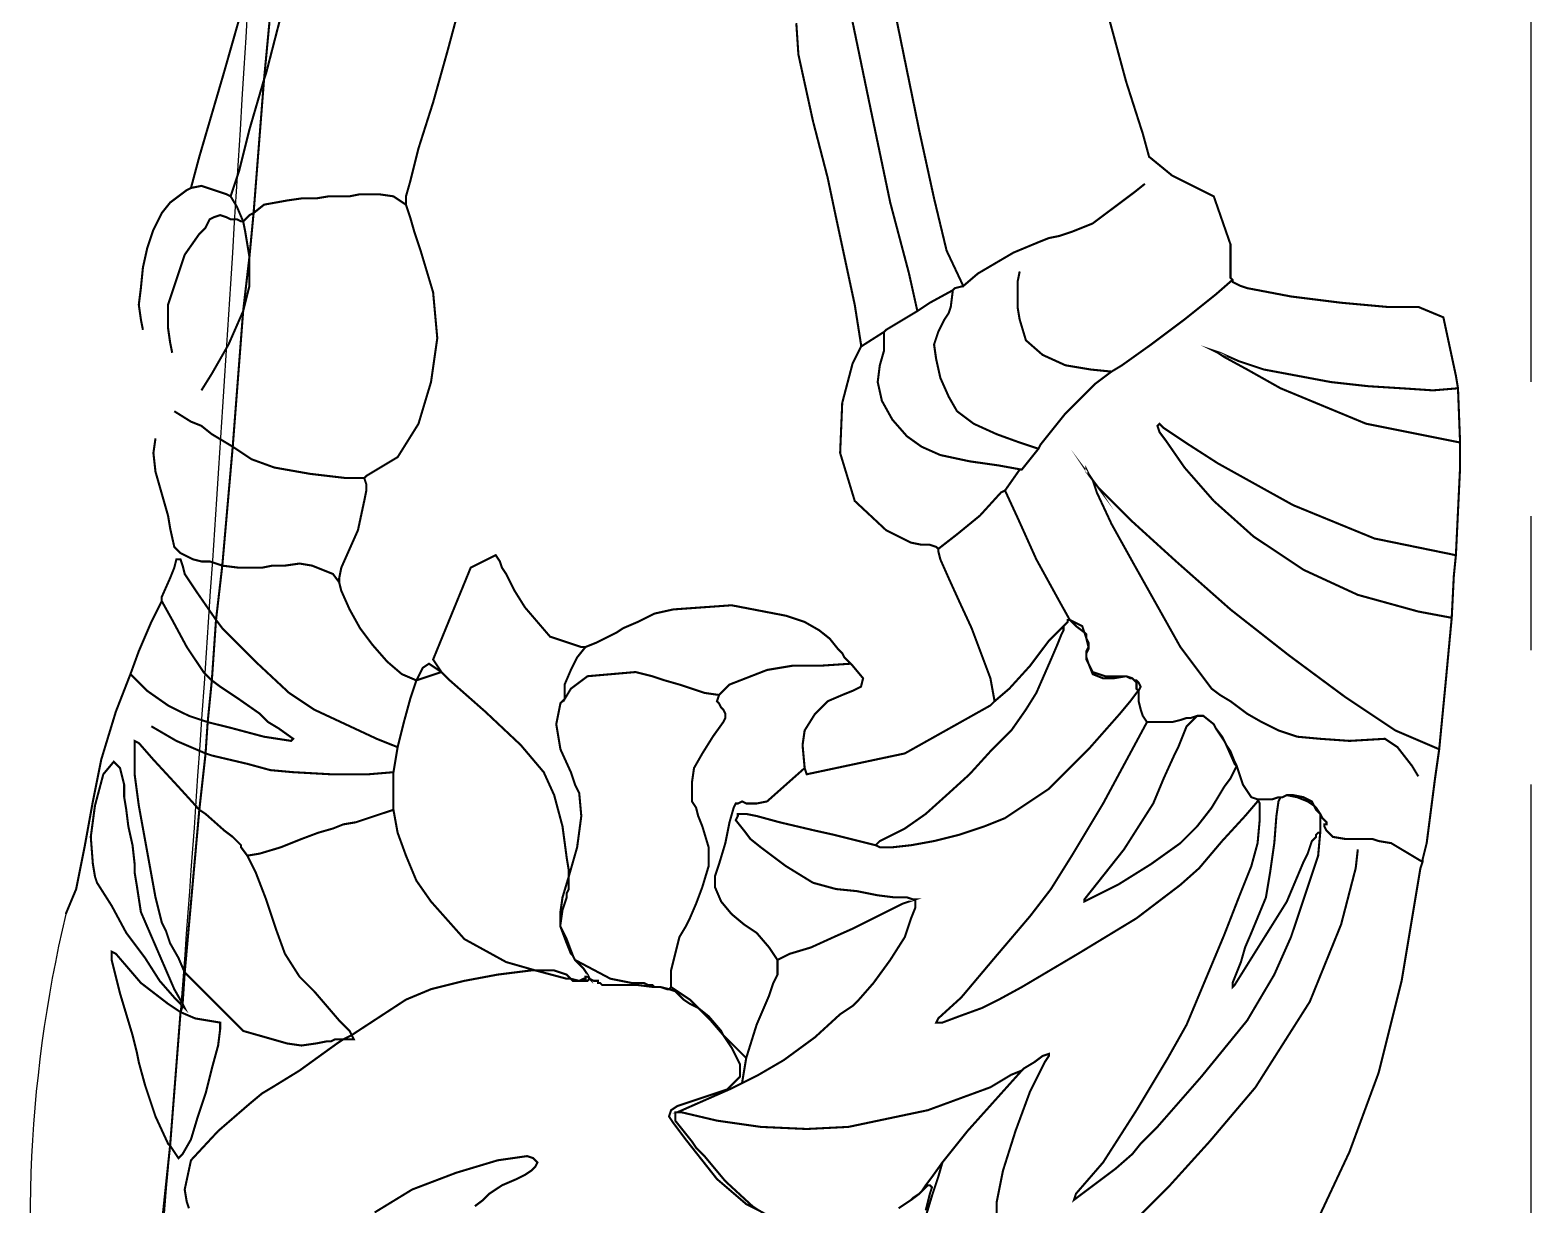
# Model space of a CAD drawing. Header units: millimetres. Extents: x 0 to 13338, y 0 to 11580.
# Drawn here: x 5747.6 to 5818.6, y 1875.7 to 1931.3 of the extents above; entities that cross this region are included whole.
import ezdxf

# ---------------------------------------------------------------- set-up
doc = ezdxf.new("R2010")
doc.units = ezdxf.units.MM
doc.linetypes.add('CENTER', pattern=[50.800000000000004, 31.75, -6.35, 6.35, -6.35])
doc.layers.add('axes', color=40, linetype='CENTER')
doc.layers.add('dwgmodels.com', color=250, linetype='Continuous')

# ---------------------------------------------------------------- blocks, each defined once
blk = doc.blocks.new('A$C74F37EDE')
at = {"color": 0, "const_width": 0.09876741564056435}
for points in [[(-21.13322681877662, -144.9334373252786), (-19.15787850596439, -152.2422260826788), (-18.36773918083782, -154.7114114736905), (-18.07143693391731, -155.7978530457403), (-16.98499536187046, -156.6867597865057), (-15.00964704906187, -157.6744339429133), (-14.21950772393552, -159.9460845026406), (-14.21950772393552, -160.5386889964866), (-14.21950772393552, -161.0325260746904), (-14.21950772393552, -161.3288283216098), (-14.21950772393552, -161.5263631528869), (-14.12074030829285, -161.6251305685291), (-14.12074030829285, -161.7238979841713), (-13.92320547701115, -161.8226653998136), (-13.72567064573332, -161.9214328154558), (-13.42936839880895, -162.0202002310907), (-11.35525267035769, -162.4152698936523), (-8.984834694982283, -162.7115721405789), (-6.81195155089199, -162.9091069718561), (-5.330440316285603, -162.9091069718561), (-4.145231328599721, -163.4029440500599), (-3.552626834751209, -166.1684316879982), (-3.453859419112177, -166.7610361818442), (-3.355092003473374, -169.3289889884982), (-3.355092003473374, -170.5141979761829), (-3.552626834751209, -174.6624294330832), (-3.651394250393878, -175.6501035894908), (-3.750161666032682, -177.6254519023059), (-4.046463912957051, -180.7860092028059), (-4.342766159881421, -183.8477990876563), (-4.540300991159256, -185.2305429066255), (-4.93537065372243, -188.2923327914832), (-5.13290548500413, -189.0824721166064), (-5.13290548500413, -189.1812395322486), (-5.231672900642934, -189.477541779168), (-6.120579641408312, -194.8109822237602), (-7.207021213455164, -199.1567485119449), (-8.589765032422747, -202.9099103062836), (-10.071276267033, -206.0704676067835)], [(-30.71366613590635, -145.9211114816862), (-29.82475939514484, -150.2668777698709), (-28.93585265437946, -154.6126440580483), (-28.24448074489192, -157.7732013585482), (-27.65187625105091, -160.24238674956), (-26.8617369259282, -161.9214328154558), (-26.17036501644452, -161.3288283216098), (-24.4913189505528, -160.3411541652022), (-23.30610996286691, -159.8473170869984), (-22.81227288466084, -159.6497822557212), (-22.31843580645887, -159.551014840079), (-21.72583131261763, -159.3534800088019), (-21.23199423441565, -159.1559451775174), (-20.73815715621345, -158.958410346233), (-20.34308749365027, -158.6621080993136), (-18.76280884340122, -157.4768991116289), (-18.26897176519901, -157.0818294490673)], [(-59.05991442475124, -148.7853665352595), (-59.85005374987395, -151.8471564201172), (-59.94882116551662, -152.1434586670366), (-60.44265824371882, -158.4645732680365), (-59.94882116551662, -158.0695036054676), (-58.86237959346977, -157.8719687741905), (-58.17100768398586, -157.7732013585482), (-57.47963577450219, -157.7732013585482), (-56.88703128065731, -157.6744339429133), (-56.2944267868163, -157.6744339429133), (-55.89935712425313, -157.6744339429133), (-55.40552004604729, -157.5756665272711), (-54.51661330528555, -157.5756665272711), (-53.82524139580187, -157.6744339429133), (-53.23263690196086, -158.0695036054676), (-53.23263690196086, -157.6744339429133), (-53.03510207067552, -156.9830620334251), (-52.64003240811235, -155.4027833831788), (-51.94866049862844, -153.2299002390864), (-51.2572885891484, -150.7607148480674), (-49.87454477017718, -145.6248092347596)], [(-34.76313017717371, -149.4767384447405), (-34.66436276153104, -150.9582496793519), (-33.97299085204736, -154.1188069798518), (-33.28161894256345, -156.7855272021479), (-32.88654928000028, -158.6621080993136), (-31.99764253923877, -162.8103395562212), (-31.7013402923144, -164.6869204533868), (-31.7013402923144, -164.7856878690291), (-30.61489872026755, -164.0943159595481), (-30.51613130462852, -163.9955485439059), (-29.03462007002213, -163.1066418031405), (-29.42968973258166, -161.3288283216098), (-30.31859647334704, -157.9707361898254), (-31.20750321411242, -153.7237373172829), (-32.29394478615927, -148.4890642883402)], [(-59.94882116551662, -152.1434586670366), (-58.96114700911244, -141.6741126091365), (-61.82540206268641, -151.748389004475), (-63.01061105037229, -155.7978530457403), (-63.40568071293546, -157.2793642803445), (-62.91184363473326, -157.1805968647022), (-62.61554138781275, -157.2793642803445), (-62.31923914088839, -157.3781316959867), (-62.02293689396788, -157.4768991116289), (-61.72663464704738, -157.5756665272711), (-61.52909981576568, -157.6744339429133)], [(-59.94882116551662, -152.1434586670366), (-60.64019307500052, -154.5138766424061), (-61.1340301532025, -156.4892249552213), (-61.52909981576568, -157.6744339429133), (-61.23279756884517, -158.1682710211098), (-60.93649532192467, -158.8596429305908), (-60.83772790627836, -158.7608755149558), (-60.64019307500052, -158.5633406836714), (-60.44265824371882, -158.4645732680365)], [(-63.40568071293546, -157.2793642803445), (-63.60321554421694, -157.3781316959867), (-64.39335486934351, -157.9707361898254), (-64.78842453190282, -158.4645732680365), (-65.18349419446622, -159.2547125931596), (-65.47979644138672, -160.143619333925), (-65.6773312726682, -161.0325260746904), (-65.77609868830723, -162.0202002310907), (-65.8748661039499, -162.8103395562212), (-65.77609868830723, -163.5017114657021), (-65.6773312726682, -163.9955485439059)], [(-53.23263690196086, -158.0695036054676), (-53.03510207067552, -158.6621080993136), (-52.83756723939769, -159.3534800088019), (-52.54126499247332, -160.24238674956), (-52.24496274555281, -161.2300609059675), (-51.94866049862844, -162.2177350623751), (-51.75112566735061, -164.3906182064675), (-52.04742791427111, -166.4647339349176), (-52.64003240811235, -168.4400822477328), (-53.62770656452017, -170.0203608979791), (-55.10921779912678, -170.9092676387445), (-55.20798521476945, -171.0080350543867), (-55.10921779912678, -171.3043373013061), (-55.10921779912678, -171.6006395482254), (-55.20798521476945, -172.0944766264292), (-55.50428746169359, -173.4772204453984), (-56.2944267868163, -175.2550339269292), (-56.39319420245533, -175.748871005133), (-56.39319420245533, -175.9464058364101), (-56.2944267868163, -176.341475498979), (-55.89935712425313, -177.2303822397444), (-55.40552004604729, -178.1192889805097), (-54.81291555220628, -178.9094283056329), (-54.12154364272237, -179.6995676307488), (-53.43017173323869, -180.2921721245948), (-52.73879982375502, -180.5884743715142), (-52.44249757683065, -179.9958698776754), (-52.14619532991014, -179.798335046391), (-51.55359083606913, -180.1934047089599), (-51.94866049862844, -179.6008002151138), (-50.17084701710155, -175.2550339269292), (-48.9856380294118, -174.6624294330832), (-48.78810319813397, -174.9587316800098), (-48.6893357824913, -175.2550339269292), (-48.49180095120983, -175.5513361738485), (-48.09673128865029, -176.341475498979), (-47.60289421044445, -177.1316148241021), (-46.41768522275856, -178.5143586430713), (-44.93617398815218, -179.0081957212751), (-44.73863915687048, -179.0081957212751), (-44.24480207866463, -178.8106608899907), (-43.65219758482363, -178.5143586430713), (-43.25712792226022, -178.3168238117869), (-42.96082567533972, -178.1192889805097), (-42.26945376585604, -177.8229867335831), (-41.47931444072969, -177.4279170710215), (-40.59040769996432, -177.2303822397444), (-37.82492006202938, -177.0328474084599), (-35.25696725537591, -177.5266844866637), (-34.36806051461053, -177.8229867335831), (-33.67668860512299, -178.2180563961447), (-33.18285152692079, -178.6131260587063), (-32.78778186436148, -179.1069631369101), (-32.59024703307978, -179.3044979681945), (-32.49147961744097, -179.5020327994716), (-32.1951773705166, -179.798335046391), (-32.09640995487757, -179.8971024620405), (-31.60257287667559, -180.4897069558792), (-31.7013402923144, -180.8847766184408), (-32.09640995487757, -181.0823114497252), (-32.59024703307978, -181.2798462810024), (-33.28161894256345, -181.5761485279218), (-33.87422343640833, -182.1687530217678), (-34.36806051461053, -182.9588923468909), (-34.4668279302532, -183.6502642563792), (-34.36806051461053, -184.7367058284217), (-34.2692930989715, -185.0330080753411), (-29.62722456386314, -184.0453339189407), (-25.57776052260351, -181.7736833592062), (-25.38022569131817, -181.5761485279218)], [(-62.91184363473326, -166.8598035974792), (-62.41800655653105, -166.069664272356), (-61.62786723140835, -164.6869204533868), (-60.93649532192467, -163.1066418031405), (-60.64019307500052, -160.5386889964866), (-60.83772790627836, -159.3534800088019), (-60.93649532192467, -158.8596429305908), (-61.0352627375637, -158.8596429305908), (-61.23279756884517, -158.7608755149558), (-61.52909981576568, -158.7608755149558), (-61.72663464704738, -158.6621080993136), (-62.02293689396788, -158.5633406836714), (-62.31923914088839, -158.6621080993136), (-62.51677397217009, -158.7608755149558), (-62.71430880345179, -159.1559451775174), (-63.01061105037229, -159.4522474244368), (-63.70198295985961, -160.4399215808444), (-64.49212228498232, -162.8103395562212), (-64.49212228498232, -163.8967811282637), (-64.39335486934351, -164.5881530377519), (-64.29458745370084, -165.0819901159484)], [(-60.64019307500052, -160.5386889964866), (-60.44265824371882, -158.4645732680365)], [(-60.93649532192467, -163.1066418031405), (-60.64019307500052, -161.9214328154558), (-60.64019307500052, -160.7362238277638), (-60.64019307500052, -160.5386889964866)], [(-24.19501670363206, -161.2300609059675), (-24.29378411927109, -161.7238979841713), (-24.29378411927109, -162.3165024780174), (-24.29378411927109, -162.9091069718561), (-24.19501670363206, -163.5017114657021), (-23.89871445671156, -164.4893856221097), (-23.10857513158521, -165.1807575315906), (-22.02213355953836, -165.6745946097944), (-20.83692457185225, -165.8721294410789), (-19.84925041544443, -165.9708968567138), (-19.35541333724223, -165.6745946097944), (-17.97266951827851, -164.6869204533868), (-16.39239086802559, -163.5017114657021), (-14.9108796334192, -162.3165024780174), (-14.12074030829285, -161.6251305685291)], [(-26.8617369259282, -161.9214328154558), (-27.25680658848773, -162.0202002310907), (-27.3555740041304, -162.1189676467329), (-27.45434141976921, -162.9091069718561), (-27.55310883541188, -163.2054092187827), (-27.75064366668994, -163.5017114657021), (-28.04694591361408, -164.0943159595481), (-28.24448074489192, -164.6869204533868), (-28.14571332925311, -165.3782923628678), (-27.94817849797141, -166.2671991036405), (-27.55310883541188, -167.1561058443986), (-27.1580391728487, -167.8474777538868), (-26.36789984772599, -168.4400822477328), (-25.2814582756755, -168.9339193259293), (-24.19501670363206, -169.3289889884982), (-23.30610996286691, -169.6252912354175), (-23.20734254722788, -169.4277564041331), (-22.02213355953836, -167.946245169529), (-20.63938974057442, -166.5635013505598), (-19.84925041544443, -165.9708968567138)], [(-29.03462007002213, -163.1066418031405), (-28.44201557617725, -162.7115721405789), (-27.3555740041304, -162.1189676467329)], [(-64.19582003806181, -167.8474777538868), (-63.40568071293546, -168.3413148320906), (-62.91184363473326, -168.538849663375), (-62.41800655653105, -168.9339193259293), (-61.43033240012687, -169.5265238197753), (-60.93649532192467, -163.1066418031405)], [(-24.09624928799326, -170.6129653918179), (-25.18269086003647, -170.4154305605407), (-26.56543467900769, -170.2178957292635), (-27.94817849797141, -169.9215934823442), (-28.83708523874043, -169.5265238197753), (-29.52845714822433, -169.0326867415788), (-30.21982905770437, -168.2425474164484), (-30.71366613590635, -167.353640675683), (-30.91120096718805, -166.4647339349176), (-30.81243355154902, -165.6745946097944), (-30.61489872026755, -164.9832227003135), (-30.61489872026755, -164.0943159595481)], [(-28.04694591361408, -174.3661271861638), (-28.14571332925311, -174.2673597705216), (-28.44201557617725, -174.1685923548794), (-28.83708523874043, -174.1685923548794), (-29.33092231694263, -174.0698249392444), (-30.51613130462852, -173.4772204453984), (-31.99764253923877, -172.0944766264292), (-32.68901444871881, -169.8228260666947), (-32.59024703307978, -167.4524080913252), (-32.09640995487757, -165.5758271941522), (-31.80010770795707, -164.9832227003135), (-31.7013402923144, -164.7856878690291)], [(-3.355092003473374, -169.3289889884982), (-7.799625707300038, -168.4400822477328), (-11.84908974855989, -166.7610361818442), (-13.42936839880895, -165.8721294410789), (-14.51580997085603, -165.2795249472329), (-14.81211221778017, -165.0819901159484), (-15.00964704906187, -164.9832227003135), (-14.71334480214136, -165.0819901159484), (-13.82443806137212, -165.4770597785173), (-12.63922907368624, -165.8721294410789), (-11.05895042343718, -166.1684316879982), (-9.478671773188125, -166.4647339349176), (-7.700858291657369, -166.662268766202), (-6.120579641408312, -166.7610361818442), (-4.639068406801925, -166.8598035974792), (-3.453859419112177, -166.7610361818442)], [(-3.750161666032682, -177.6254519023059), (-5.330440316285603, -177.3291496553793), (-8.194695369859573, -176.5390103302561), (-10.76264817651668, -175.3538013425714), (-13.13306615188844, -173.7735226923178), (-15.00964704906187, -172.0944766264292), (-16.39239086802559, -170.5141979761829), (-17.28129760879096, -169.230221572856), (-17.57759985571533, -168.8351519102871), (-17.67636727135414, -168.538849663375), (-17.57759985571533, -168.4400822477328), (-17.38006502443, -168.6376170790099), (-16.19485603674775, -169.4277564041331), (-14.81211221778017, -170.3166631448985), (-11.25648525471888, -172.2920114577137), (-7.404556044736864, -173.87229010796), (-3.552626834751209, -174.6624294330832)], [(-69.33172565136852, -191.6504249232676), (-68.83788857316654, -190.4652159355755), (-68.44281891060336, -188.4898676227676), (-68.04774924804383, -186.3169844786753), (-67.65267958548066, -184.3416361658601), (-66.96130767599675, -182.0699856061256), (-66.26993576650943, -180.2921721245948), (-65.8748661039499, -179.2057305525523), (-65.28226161010502, -177.8229867335831), (-64.78842453190282, -176.8353125771755), (-64.78842453190282, -176.6377777458983), (-64.39335486934351, -175.748871005133), (-64.19582003806181, -175.2550339269292), (-64.097052622423, -174.8599642643676), (-63.89951779113767, -174.8599642643676), (-63.80075037549864, -175.156266511287), (-63.70198295985961, -175.5513361738485), (-63.50444812857427, -175.8476384207752), (-63.10937846601496, -176.4402429146139), (-62.22047172524958, -177.7242193179409), (-61.92416947832908, -175.156266511287), (-62.22047172524958, -175.0574990956447), (-62.51677397217009, -174.9587316800098), (-62.91184363473326, -174.9587316800098), (-63.30691329729279, -174.8599642643676), (-63.89951779113767, -174.5636620174482), (-64.19582003806181, -174.2673597705216), (-64.39335486934351, -173.3784530297562), (-64.49212228498232, -172.7858485359175), (-64.68965711626402, -172.0944766264292), (-65.08472677882719, -170.7117328074601), (-65.18349419446622, -169.8228260666947), (-65.08472677882719, -169.1314541572137)], [(-55.20798521476945, -171.0080350543867), (-56.09689195553483, -171.0080350543867), (-57.77593802142269, -170.8105002231023), (-59.45498408731464, -170.5141979761829), (-60.54142565935786, -170.1191283136213), (-61.43033240012687, -169.5265238197753), (-61.92416947832908, -175.156266511287), (-61.1340301532025, -175.2550339269292), (-60.04758858115565, -175.2550339269292), (-59.55375150295345, -175.156266511287), (-58.96114700911244, -175.156266511287), (-58.26977509962853, -175.0574990956447), (-57.67717060578389, -175.156266511287), (-57.18333352758168, -175.3538013425714), (-56.68949644937948, -175.5513361738485), (-56.39319420245533, -175.9464058364101)], [(-23.30610996286691, -169.6252912354175), (-24.09624928799326, -170.6129653918179), (-24.19501670363206, -170.6129653918179), (-24.88638861311597, -171.6006395482254), (-24.29378411927109, -172.8846159515524), (-23.40487737850958, -174.8599642643676), (-22.31843580645887, -176.8353125771755), (-21.82459872825666, -177.7242193179409), (-21.23199423441565, -178.0205215648675), (-21.13322681877662, -178.3168238117869), (-21.03445940313395, -178.4155912274291), (-21.03445940313395, -178.6131260587063), (-20.93569198749492, -178.8106608899907), (-20.93569198749492, -179.0081957212751), (-20.93569198749492, -179.1069631369101), (-21.03445940313395, -179.3044979681945), (-21.03445940313395, -179.5020327994716), (-20.93569198749492, -179.798335046391), (-20.83692457185225, -179.9958698776754), (-20.73815715621345, -180.1934047089599), (-20.44185490929294, -180.2921721245948), (-20.14555266237244, -180.390939540237), (-19.7504829998054, -180.390939540237), (-19.45418075288489, -180.390939540237), (-19.15787850596439, -180.390939540237), (-18.86157625904002, -180.4897069558792), (-18.76280884340122, -180.5884743715142), (-18.66404142776219, -180.5884743715142), (-18.56527401211952, -180.6872417871564), (-18.46650659648049, -180.8847766184408), (-18.56527401211952, -181.0823114497252), (-18.56527401211952, -181.2798462810024), (-18.56527401211952, -181.5761485279218), (-18.46650659648049, -181.9712181904833), (-18.36773918083782, -182.26752043741), (-18.17020434955998, -182.5638226843366), (-17.87390210263584, -182.5638226843366), (-16.98499536187046, -182.5638226843366), (-16.58992569930729, -182.4650552686871), (-16.29362345238656, -182.3662878530449), (-16.09608862110508, -182.3662878530449), (-15.79978637418458, -182.26752043741), (-15.50348412726407, -182.26752043741), (-15.00964704906187, -182.6625900999716), (-14.9108796334192, -182.860124931256), (-14.61457738649483, -183.2551945938103), (-14.51580997085603, -183.4527294250947), (-14.41704255521336, -183.6502642563792), (-14.21950772393552, -183.9465665032985), (-14.02197289265382, -184.4404035815023), (-13.92320547701115, -184.6379384127795), (-13.62690323009065, -185.5268451535449), (-13.23183356753111, -186.1194496473909), (-12.93553132060697, -186.2182170630331), (-12.63922907368624, -186.2182170630331), (-12.24415941112306, -186.2182170630331), (-11.94785716419892, -186.1194496473909), (-11.75032233292086, -186.1194496473909), (-11.55278750163939, -186.0206822317487), (-11.25648525471888, -186.0206822317487), (-10.76264817651668, -186.1194496473909), (-10.3675785139535, -186.3169844786753), (-10.26881109831447, -186.5145193099524), (-10.1700436826718, -186.6132867255947), (-9.97250885139033, -186.909588972514), (-9.873741435751299, -187.1071238037985), (-9.676206604469826, -187.3046586350756), (-9.676206604469826, -187.4034260507178), (-9.774974020112495, -187.4034260507178), (-9.774974020112495, -187.50219346636), (-9.676206604469826, -187.6997282976372), (-9.379904357549094, -187.9960305445638), (-8.787299863704447, -188.0947979602061), (-8.490997616780078, -188.0947979602061), (-8.194695369859573, -188.0947979602061), (-7.898393122939069, -188.0947979602061), (-7.700858291657369, -188.0947979602061), (-7.503323460375896, -188.0947979602061), (-7.207021213455164, -188.193565375841), (-6.614416719614155, -188.2923327914832), (-5.13290548500413, -189.1812395322486)], [(-21.03445940313395, -170.7117328074601), (-20.73815715621345, -171.1068024700216), (-20.93569198749492, -170.8105002231023), (-21.03445940313395, -170.6129653918179), (-21.03445940313395, -170.7117328074601)], [(-20.73815715621345, -171.1068024700216), (-20.44185490929294, -171.5018721325832), (-18.96034367468269, -172.9833833671946), (-16.78746053058876, -174.9587316800098), (-14.21950772393552, -177.2303822397444), (-11.45402008599672, -179.4032653838367), (-8.787299863704447, -181.3786136966446), (-6.416881888328817, -182.9588923468909), (-4.342766159881421, -183.8477990876563)], [(-5.330440316285603, -185.1317754909833), (-5.626742563206108, -184.6379384127795), (-6.318114472690013, -183.7490316720141), (-6.91071896653466, -183.3539620094525), (-8.589765032422747, -183.4527294250947), (-9.97250885139033, -183.3539620094525), (-11.05895042343718, -183.2551945938103), (-11.94785716419892, -182.9588923468909), (-12.73799648932891, -182.5638226843366), (-13.42936839880895, -182.1687530217678), (-14.21950772393552, -181.5761485279218), (-14.71334480214136, -181.2798462810024), (-15.10841446470067, -180.983544034083), (-16.58992569930729, -179.0081957212751), (-18.86157625904002, -174.9587316800098), (-19.84925041544443, -173.180918198479), (-20.54062232493175, -171.6994069638677), (-20.73815715621345, -171.1068024700216)], [(-24.88638861311597, -171.6006395482254), (-25.08392344439744, -171.6994069638677), (-26.07159760080549, -172.7858485359175), (-27.1580391728487, -173.6747552766828), (-28.04694591361408, -174.3661271861638), (-28.04694591361408, -174.464894601806), (-27.94817849797141, -174.8599642643676), (-27.55310883541188, -175.748871005133), (-27.0592717572099, -176.8353125771755), (-26.46666726336503, -178.1192889805097), (-25.57776052260351, -180.4897069558792), (-25.38022569131817, -181.5761485279218), (-24.68885378183427, -180.983544034083), (-23.70117962543009, -179.8971024620405), (-22.81227288466084, -178.7118934743485), (-21.92336614389933, -177.8229867335831), (-21.92336614389933, -177.7242193179409), (-21.82459872825666, -177.7242193179409)], [(-64.78842453190282, -176.8353125771755), (-64.29458745370084, -177.7242193179409), (-63.60321554421694, -179.0081957212751), (-62.81307621909059, -180.1934047089599), (-62.41800655653105, -180.5884743715142)], [(-61.92416947832908, -178.1192889805097), (-62.22047172524958, -177.7242193179409), (-62.41800655653105, -180.5884743715142), (-62.02293689396788, -180.8847766184408), (-61.1340301532025, -181.4773811122795), (-60.14635599679832, -182.1687530217678), (-59.75128633423515, -182.5638226843366), (-59.25744925603294, -182.860124931256), (-58.56607734654926, -183.3539620094525), (-58.66484476219193, -183.4527294250947), (-59.94882116551662, -183.2551945938103), (-61.43033240012687, -182.860124931256), (-62.61554138781275, -182.5638226843366), (-62.71430880345179, -184.0453339189407), (-62.41800655653105, -184.1441013345757), (-60.73896049063933, -184.5391709971445), (-59.65251891859612, -184.8354732440639), (-58.56607734654926, -184.9342406597061), (-56.78826386501851, -185.0330080753411), (-55.01045038348775, -185.0330080753411), (-53.82524139580187, -184.9342406597061), (-53.62770656452017, -183.7490316720141), (-54.61538072092458, -183.3539620094525), (-56.09689195553483, -182.6625900999716), (-57.57840319014122, -181.9712181904833), (-58.76361217783074, -181.1810788653602), (-60.24512341243712, -179.798335046391), (-61.92416947832908, -178.1192889805097)], [(-34.36806051461053, -184.7367058284217), (-35.25696725537591, -185.5268451535449), (-36.14587399613742, -186.3169844786753), (-36.63971107434327, -186.4157518943102), (-36.83724590562497, -186.4157518943102), (-37.13354815254547, -186.4157518943102), (-37.33108298382717, -186.3169844786753), (-37.52861781510865, -186.4157518943102), (-37.62738523074768, -186.4157518943102), (-37.72615264639035, -186.6132867255947), (-37.92368747767205, -187.3046586350756), (-38.12122230894988, -188.2923327914832), (-38.41752455587402, -189.2800069478908), (-38.61505938715186, -189.8726114417368), (-38.61505938715186, -190.3664485199333), (-38.31875714023136, -191.0578204294216), (-37.82492006202938, -191.6504249232676), (-37.23231556818814, -192.1442620014641), (-36.63971107434327, -192.5393316640257), (-36.04710658049862, -193.2307035735066), (-35.65203691793545, -193.8233080673526), (-35.05943242409421, -193.5270058204333), (-34.07175826769003, -193.2307035735066), (-32.98531669564295, -192.7368664953101), (-32.09640995487757, -192.3417968327412), (-31.30627062975509, -191.9467271701869), (-30.51613130462852, -191.5516575076254), (-29.72599197950217, -191.1565878450565), (-29.13338748566116, -190.9590530137793), (-29.23215490129996, -190.9590530137793), (-29.52845714822433, -190.8602855981371), (-30.12106164206534, -190.8602855981371), (-30.91120096718805, -190.7615181825022), (-31.8988751235961, -190.5639833512105), (-32.88654928000028, -190.4652159355755), (-33.97299085204736, -190.1689136886562), (-35.25696725537591, -189.378774363533), (-36.44217624306543, -188.4898676227676), (-36.93601332126764, -188.0947979602061), (-37.23231556818814, -187.6997282976372), (-37.62738523074768, -187.2058912194407), (-37.52861781510865, -187.0083563881562), (-37.52861781510865, -186.909588972514), (-37.33108298382717, -186.909588972514), (-37.13354815254547, -186.909588972514), (-36.63971107434327, -187.0083563881562), (-35.55326950229642, -187.3046586350756), (-33.87422343640833, -187.6997282976372), (-32.98531669564295, -187.8972631289216), (-32.1951773705166, -188.0947979602061), (-31.00996838283436, -188.3911002071254), (-30.81243355154902, -188.193565375841), (-29.62722456386314, -187.6009608820023), (-28.63955040745896, -186.909588972514), (-27.65187625105091, -186.0206822317487), (-26.56543467900769, -185.0330080753411), (-25.57776052260351, -183.9465665032985), (-24.59008636619546, -182.9588923468909), (-23.89871445671156, -181.9712181904833), (-23.40487737850958, -181.1810788653602), (-22.71350546902204, -179.6008002151138), (-22.41720322210153, -178.9094283056329), (-22.21966839081983, -178.4155912274291), (-22.12090097518103, -178.2180563961447), (-22.12090097518103, -178.0205215648675), (-21.92336614389933, -177.8229867335831)], [(-21.82459872825666, -177.7242193179409), (-21.52829648133616, -178.0205215648675), (-21.13322681877662, -178.3168238117869)], [(-44.73863915687048, -179.0081957212751), (-45.13370881943365, -179.5020327994716), (-45.43001106635415, -180.0946372933176), (-45.72631331327466, -180.7860092028059), (-45.72631331327466, -181.4773811122795), (-45.43001106635415, -180.983544034083), (-44.63987174123145, -180.390939540237), (-42.36822118149871, -180.1934047089599), (-41.5780818563685, -180.390939540237), (-40.98547736252749, -180.5884743715142), (-40.29410545304381, -180.7860092028059), (-39.10889646535406, -181.1810788653602), (-38.41752455587402, -181.2798462810024), (-37.92368747767205, -180.7860092028059), (-36.14587399613742, -180.0946372933176), (-34.96066500845541, -179.8971024620405), (-33.67668860512299, -179.8971024620405), (-32.1951773705166, -179.798335046391)], [(-21.13322681877662, -178.3168238117869), (-21.03445940313395, -178.6131260587063)], [(-21.03445940313395, -178.6131260587063), (-20.93569198749492, -179.0081957212751)], [(-20.93569198749492, -179.0081957212751), (-21.03445940313395, -179.2057305525523), (-21.03445940313395, -179.3044979681945)], [(-21.03445940313395, -179.5020327994716), (-21.03445940313395, -179.6008002151138), (-20.93569198749492, -179.798335046391)], [(-62.61554138781275, -182.5638226843366), (-63.50444812857427, -182.26752043741), (-64.49212228498232, -181.7736833592062), (-65.47979644138672, -181.0823114497252), (-66.26993576650943, -180.2921721245948)], [(-53.82524139580187, -184.9342406597061), (-53.82524139580187, -185.9219148161064), (-53.82524139580187, -186.7120541412369), (-53.62770656452017, -187.7984957132794), (-53.23263690196086, -188.8849372853292), (-52.73879982375502, -190.070146273014), (-52.04742791427111, -191.0578204294216), (-50.46714926402205, -192.835633910945), (-48.49180095120983, -193.9220754829948), (-47.10905713224224, -194.3171451455564), (-46.22015039147686, -194.3171451455564), (-45.62754589763585, -194.5146799768409), (-45.52877848199319, -194.6134473924758), (-45.43001106635415, -194.712214808118), (-45.03494140379098, -194.8109822237602), (-44.83740657250951, -194.712214808118), (-44.73863915687048, -194.712214808118), (-44.73863915687048, -194.6134473924758), (-44.63987174123145, -194.6134473924758), (-44.54110432558514, -194.712214808118), (-44.63987174123145, -194.5146799768409), (-44.83740657250951, -194.2183777299215), (-45.13370881943365, -193.9220754829948), (-45.23247623507268, -193.8233080673526), (-45.33124365071535, -193.6257732360755), (-45.43001106635415, -193.5270058204333), (-45.62754589763585, -193.0331687422295), (-45.92384814455636, -192.2430294171063), (-45.92384814455636, -192.1442620014641), (-45.92384814455636, -191.5516575076254), (-45.82508072891733, -190.8602855981371), (-45.52877848199319, -189.8726114417368), (-45.52877848199319, -189.5763091948102), (-45.62754589763585, -188.9837047009714), (-45.82508072891733, -187.50219346636), (-46.22015039147686, -186.0206822317487), (-46.71398746967907, -184.9342406597061), (-47.80042904172979, -183.6502642563792), (-49.47947510761401, -182.0699856061256), (-51.15852117350573, -180.5884743715142), (-51.55359083606913, -180.1934047089599), (-52.73879982375502, -180.5884743715142), (-53.03510207067552, -181.4773811122795), (-53.33140431759966, -182.5638226843366), (-53.62770656452017, -183.7490316720141)], [(-20.93569198749492, -179.798335046391), (-20.73815715621345, -180.2921721245948), (-20.24432007801124, -180.4897069558792), (-19.7504829998054, -180.4897069558792), (-19.15787850596439, -180.390939540237)], [(-19.15787850596439, -180.390939540237), (-18.96034367468269, -180.4897069558792), (-18.86157625904002, -180.4897069558792)], [(-62.61554138781275, -182.5638226843366), (-62.41800655653105, -180.5884743715142)], [(-18.56527401211952, -181.0823114497252), (-18.66404142776219, -181.1810788653602), (-18.96034367468269, -181.5761485279218), (-19.45418075288489, -182.1687530217678), (-20.93569198749492, -183.8477990876563), (-22.81227288466084, -185.7243799848293), (-24.88638861311597, -187.1071238037985), (-25.87406276952402, -187.50219346636), (-27.0592717572099, -187.8972631289216), (-28.24448074489192, -188.193565375841), (-29.33092231694263, -188.3911002071254), (-30.21982905770437, -188.4898676227676), (-30.81243355154902, -188.4898676227676), (-31.00996838283436, -188.3911002071254)], [(-18.76280884340122, -180.5884743715142), (-18.66404142776219, -180.6872417871564), (-18.66404142776219, -180.983544034083), (-18.56527401211952, -181.0823114497252)], [(-45.52877848199319, -189.8726114417368), (-45.13370881943365, -188.4898676227676), (-44.93617398815218, -187.0083563881562), (-45.03494140379098, -185.9219148161064), (-45.23247623507268, -185.5268451535449), (-45.43001106635415, -184.9342406597061), (-45.92384814455636, -183.8477990876563), (-46.12138297583806, -182.6625900999716), (-45.92384814455636, -181.674915943564), (-45.72631331327466, -181.4773811122795)], [(-38.41752455587402, -181.2798462810024), (-38.51629197151306, -181.5761485279218), (-38.41752455587402, -181.674915943564), (-38.31875714023136, -181.8724507748484), (-38.21998972459255, -181.9712181904833), (-38.12122230894988, -182.1687530217678), (-38.12122230894988, -182.3662878530449), (-38.21998972459255, -182.5638226843366), (-38.71382680279453, -183.2551945938103), (-39.2076638810006, -184.0453339189407), (-39.60273354355991, -184.7367058284217), (-39.70150095920258, -185.4280777379099), (-39.70150095920258, -186.0206822317487), (-39.70150095920258, -186.3169844786753), (-39.5039661279211, -186.6132867255947), (-39.40519871227843, -187.0083563881562), (-39.2076638810006, -187.50219346636), (-38.91136163407623, -188.4898676227676), (-38.91136163407623, -189.378774363533), (-39.2076638810006, -190.3664485199333), (-39.5039661279211, -191.1565878450565), (-39.80026837484161, -191.8479597545447), (-39.99780320612308, -192.2430294171063), (-40.29410545304381, -192.7368664953101), (-40.49164028432529, -193.5270058204333), (-40.68917511560699, -194.3171451455564), (-40.68917511560699, -194.9097496394024), (-40.68917511560699, -195.1072844706869), (-39.80026837484161, -195.6998889645256), (-39.40519871227843, -196.0949586270872), (-38.91136163407623, -196.4900282896488), (-38.31875714023136, -197.181400199137), (-38.21998972459255, -197.3789350304141), (-37.82492006202938, -197.7740046929757), (-37.13354815254547, -198.4653766024639), (-36.63971107434327, -196.8850979522103), (-36.04710658049862, -195.5023541332412), (-35.84957174921692, -194.9097496394024), (-35.65203691793545, -194.5146799768409), (-35.65203691793545, -193.9220754829948), (-35.65203691793545, -193.8233080673526)], [(-18.17020434955998, -182.5638226843366), (-18.86157625904002, -183.8477990876563), (-20.24432007801124, -186.4157518943102), (-21.72583131261763, -188.8849372853292), (-22.71350546902204, -190.4652159355755), (-23.70117962543009, -191.7491923389025), (-25.38022569131817, -193.7245406517177), (-26.96050434156723, -195.6011215488834), (-28.04694591361408, -196.588795705291), (-28.14571332925311, -196.7863305365681), (-27.84941108233261, -196.7863305365681), (-27.0592717572099, -196.4900282896488), (-25.97283018516282, -196.0949586270872), (-25.18269086003647, -195.6998889645256), (-24.09624928799326, -195.1072844706869), (-21.42952906569712, -193.5270058204333), (-18.66404142776219, -191.8479597545447), (-16.58992569930729, -190.2676811042984), (-15.70101895854555, -189.477541779168), (-14.61457738649483, -188.193565375841), (-13.52813581445162, -187.0083563881562), (-12.93553132060697, -186.3169844786753), (-12.93553132060697, -186.2182170630331)], [(-13.92320547701115, -184.6379384127795), (-14.02197289265382, -184.8354732440639), (-14.21950772393552, -185.2305429066255), (-14.51580997085603, -185.6256125691871), (-15.10841446470067, -186.6132867255947), (-15.79978637418458, -187.50219346636), (-16.58992569930729, -188.2923327914832), (-17.97266951827851, -189.2800069478908), (-19.5529481685237, -190.2676811042984), (-20.73815715621345, -190.8602855981371), (-21.13322681877662, -191.0578204294216), (-21.13322681877662, -190.9590530137793), (-19.25664592160319, -188.5886350384026), (-17.87390210263584, -186.4157518943102), (-17.38006502443, -185.2305429066255), (-16.88622794622779, -184.1441013345757), (-16.68869311494996, -183.7490316720141), (-16.49115828366826, -183.2551945938103), (-16.29362345238656, -182.7613575156138), (-16.09608862110508, -182.5638226843366), (-15.79978637418458, -182.26752043741)], [(-63.01061105037229, -186.7120541412369), (-62.71430880345179, -184.0453339189407), (-64.097052622423, -183.4527294250947), (-65.28226161010502, -182.7613575156138)], [(-14.9108796334192, -182.860124931256), (-14.51580997085603, -183.4527294250947)], [(-63.01061105037229, -186.7120541412369), (-63.99828520678034, -185.6256125691871), (-65.18349419446622, -184.3416361658601), (-65.8748661039499, -183.5514968407369), (-66.07240093523137, -183.4527294250947), (-66.07240093523137, -183.7490316720141), (-66.07240093523137, -184.2428687502179), (-66.07240093523137, -184.6379384127795), (-66.07240093523137, -185.0330080753411), (-65.8748661039499, -186.5145193099524), (-65.47979644138672, -188.6874024540448), (-65.08472677882719, -190.8602855981371), (-64.78842453190282, -192.0454945858219), (-64.59088970062498, -192.4405642483907), (-64.49212228498232, -192.7368664953101), (-64.39335486934351, -193.0331687422295), (-63.99828520678034, -193.7245406517177), (-63.70198295985961, -194.4159125611986)], [(-14.41704255521336, -183.6502642563792), (-14.02197289265382, -184.5391709971445), (-13.92320547701115, -184.6379384127795)], [(-66.56623801343358, -185.5268451535449), (-66.76377284471528, -184.7367058284217), (-67.06007509163942, -184.4404035815023), (-67.55391216984162, -185.0330080753411), (-67.94898183240116, -186.5145193099524), (-68.14651666368263, -187.9960305445638), (-68.04774924804383, -189.2800069478908), (-67.94898183240116, -189.8726114417368), (-67.85021441676213, -190.1689136886562), (-67.15884250727845, -191.2553552606987), (-66.46747059779477, -192.5393316640257), (-65.5785638570294, -193.7245406517177), (-64.88719194754549, -194.8109822237602), (-64.19582003806181, -195.6011215488834), (-63.80075037549864, -195.996191211445), (-63.80075037549864, -195.8974237958028), (-64.19582003806181, -195.2060518863218), (-65.77609868830723, -191.5516575076254), (-65.9736335195887, -190.2676811042984), (-66.07240093523137, -189.6750766104524), (-66.07240093523137, -189.2800069478908), (-66.1711683508704, -188.3911002071254), (-66.36870318215574, -187.50219346636), (-66.46747059779477, -186.7120541412369), (-66.56623801343358, -186.1194496473909), (-66.56623801343358, -185.8231474004715), (-66.56623801343358, -185.5268451535449)], [(-12.93553132060697, -186.2182170630331), (-12.83676390496794, -186.4157518943102), (-12.83676390496794, -186.8108215568718), (-12.83676390496794, -187.2058912194407), (-12.93553132060697, -188.2923327914832), (-13.23183356753111, -189.378774363533), (-13.82443806137212, -190.8602855981371), (-14.51580997085603, -192.6380990796679), (-16.29362345238656, -196.8850979522103), (-17.18253019315193, -198.4653766024639), (-18.66404142776219, -200.9345619934757), (-20.24432007801124, -203.4037473844874), (-21.52829648133616, -204.8852586190987), (-21.62706389697883, -205.1815608660181), (-20.83692457185225, -204.5889563721721), (-19.65171558416637, -203.7000496314067), (-18.86157625904002, -203.0086777219258), (-18.46650659648049, -202.5148406437293), (-17.67636727135414, -201.7247013185988), (-15.60225154290288, -199.3542833432293), (-13.42936839880895, -196.6875631209332), (-12.14539199548426, -194.5146799768409), (-11.35525267035769, -192.7368664953101), (-10.66388076087401, -190.66275076686), (-10.071276267033, -188.8849372853292), (-9.97250885139033, -187.7984957132794), (-10.071276267033, -187.7984957132794), (-10.1700436826718, -187.8972631289216), (-10.1700436826718, -187.9960305445638), (-10.3675785139535, -188.193565375841), (-10.56511334523498, -188.786169869687), (-10.76264817651668, -189.1812395322486), (-11.55278750163939, -191.0578204294216), (-14.02197289265382, -195.0085170550374), (-14.12074030829285, -195.1072844706869), (-14.12074030829285, -194.9097496394024), (-13.72567064573332, -193.9220754829948), (-13.52813581445162, -193.2307035735066), (-13.23183356753111, -192.5393316640257), (-12.54046165804743, -190.8602855981371), (-12.34292682676573, -189.6750766104524), (-12.14539199548426, -188.2923327914832), (-12.04662457984523, -187.0083563881562), (-11.94785716419892, -186.3169844786753), (-11.84908974855989, -186.1194496473909), (-11.75032233292086, -186.1194496473909)], [(-11.55278750163939, -186.0206822317487), (-11.05895042343718, -186.1194496473909), (-10.56511334523498, -186.3169844786753), (-10.26881109831447, -186.5145193099524)], [(-60.73896049063933, -188.8849372853292), (-61.0352627375637, -188.4898676227676), (-61.0352627375637, -188.3911002071254), (-61.1340301532025, -188.2923327914832), (-61.43033240012687, -187.9960305445638), (-61.82540206268641, -187.6997282976372), (-62.71430880345179, -186.909588972514), (-63.01061105037229, -186.7120541412369), (-63.70198295985961, -194.4159125611986), (-63.60321554421694, -194.5146799768409), (-60.93649532192467, -197.181400199137), (-58.86237959346977, -197.7740046929757), (-58.17100768398586, -197.8727721086179), (-57.47963577450219, -197.7740046929757), (-56.98579869629998, -197.6752372773335), (-56.78826386501851, -197.6752372773335), (-56.59072903373681, -197.5764698616986), (-56.1956593711775, -197.5764698616986), (-55.8005897086141, -197.3789350304141)], [(-53.82524139580187, -186.7120541412369), (-55.60305487733262, -187.3046586350756), (-56.1956593711775, -187.4034260507178), (-56.68949644937948, -187.6009608820023), (-57.38086835885952, -187.7984957132794), (-58.17100768398586, -188.0947979602061), (-58.66484476219193, -188.2923327914832), (-59.15868184039391, -188.4898676227676), (-60.14635599679832, -188.786169869687), (-60.73896049063933, -188.8849372853292), (-60.34389082807616, -189.6750766104524), (-59.85005374987395, -190.9590530137793), (-59.35621667167197, -192.4405642483907), (-58.96114700911244, -193.5270058204333), (-58.26977509962853, -194.6134473924758), (-57.57840319014122, -195.304819301964), (-56.98579869629998, -195.996191211445), (-56.39319420245533, -196.6875631209332), (-55.89935712425313, -197.181400199137), (-55.8005897086141, -197.3789350304141)], [(-10.26881109831447, -186.5145193099524), (-10.1700436826718, -186.7120541412369), (-9.97250885139033, -186.909588972514)], [(-9.97250885139033, -186.909588972514), (-9.97250885139033, -187.2058912194407), (-9.97250885139033, -187.3046586350756), (-9.97250885139033, -187.50219346636), (-9.97250885139033, -187.6997282976372), (-9.97250885139033, -187.7984957132794)], [(-29.13338748566116, -190.9590530137793), (-29.13338748566116, -191.0578204294216), (-29.13338748566116, -191.3541226763409), (-29.33092231694263, -191.8479597545447), (-29.62722456386314, -192.7368664953101), (-30.31859647334704, -193.8233080673526), (-31.10873579847339, -194.9097496394024), (-31.80010770795707, -195.6998889645256), (-32.09640995487757, -195.996191211445), (-32.68901444871881, -196.3912608740065), (-33.87422343640833, -197.4777024460564), (-35.35573467101472, -198.5641440180989), (-36.54094365870446, -199.2555159275871), (-37.33108298382717, -199.6505855901487), (-37.92368747767205, -199.9468878370681), (-40.39287286868648, -201.0333294091179), (-40.19533803740478, -201.0333294091179), (-38.51629197151306, -201.4283990716795), (-36.44217624306543, -201.7247013185988), (-34.2692930989715, -201.823468734241), (-32.29394478615927, -201.7247013185988), (-28.54078299181629, -200.9345619934757), (-25.57776052260351, -199.8481204214331), (-24.59008636619546, -199.2555159275871), (-24.09624928799326, -199.0579810963027), (-23.99748187235059, -198.9592136806677), (-23.50364479414839, -198.6629114337411), (-23.10857513158521, -198.3666091868217), (-22.81227288466084, -198.2678417711795), (-22.81227288466084, -198.3666091868217), (-23.00980771594618, -198.6629114337411), (-23.70117962543009, -200.0456552527103), (-24.39255153491376, -201.9222361498832), (-24.98515602875477, -203.7988170470489), (-25.2814582756755, -205.2803282816603), (-25.2814582756755, -206.6630721006295)], [(-18.66404142776219, -206.0704676067835), (-17.08376277750926, -204.4901889565372), (-15.20718188034334, -202.416073228087), (-13.03429873624964, -199.8481204214331), (-10.46634592959231, -195.7986563801678), (-8.984834694982283, -192.1442620014641), (-8.293462785502243, -189.477541779168), (-8.194695369859573, -188.5886350384026)], [(-45.92384814455636, -192.1442620014641), (-45.82508072891733, -191.4528900919759), (-45.62754589763585, -190.8602855981371), (-45.62754589763585, -190.66275076686), (-45.52877848199319, -190.4652159355755), (-45.52877848199319, -189.9713788573717), (-45.52877848199319, -189.8726114417368)], [(-45.33124365071535, -193.6257732360755), (-45.62754589763585, -192.835633910945), (-45.92384814455636, -192.2430294171063)], [(-63.89951779113767, -196.2924934583716), (-64.49212228498232, -195.8974237958028), (-65.77609868830723, -194.9097496394024), (-66.96130767599675, -193.5270058204333), (-67.15884250727845, -193.4282384047983), (-67.15884250727845, -193.8233080673526), (-66.76377284471528, -195.4035867176062), (-66.46747059779477, -196.3912608740065), (-66.1711683508704, -197.3789350304141), (-65.9736335195887, -198.1690743555373), (-65.8748661039499, -198.6629114337411), (-65.5785638570294, -199.7493530057909), (-65.08472677882719, -201.230864240395), (-64.49212228498232, -202.5148406437293), (-64.39335486934351, -202.6136080593642)], [(-41.47931444072969, -195.1072844706869), (-41.5780818563685, -195.0085170550374), (-41.7756166876502, -195.0085170550374), (-41.97315151893554, -194.9097496394024), (-42.17068635021337, -194.9097496394024), (-42.56575601277655, -194.9097496394024), (-43.55343016918096, -194.712214808118), (-45.23247623507268, -193.8233080673526)], [(-41.38054702509066, -195.1072844706869), (-41.47931444072969, -195.1072844706869), (-42.26945376585604, -195.0085170550374), (-43.25712792226022, -195.0085170550374), (-43.75096500046243, -195.0085170550374), (-43.94849983174413, -195.0085170550374), (-44.04726724738293, -194.9097496394024), (-44.1460346630256, -194.9097496394024), (-44.1460346630256, -194.8109822237602), (-44.3435694943073, -194.8109822237602), (-44.54110432558514, -194.712214808118), (-44.63987174123145, -194.8109822237602), (-44.83740657250951, -194.8109822237602), (-45.03494140379098, -194.8109822237602), (-45.13370881943365, -194.8109822237602), (-45.33124365071535, -194.8109822237602), (-45.43001106635415, -194.712214808118), (-45.62754589763585, -194.712214808118), (-47.10905713224224, -194.3171451455564), (-47.30659196352758, -194.3171451455564), (-48.886870613773, -194.5146799768409), (-50.46714926402205, -194.8109822237602), (-52.04742791427111, -195.2060518863218), (-53.23263690196086, -195.6998889645256), (-55.8005897086141, -197.3789350304141), (-55.70182229297143, -197.5764698616986), (-55.8005897086141, -197.5764698616986), (-56.1956593711775, -197.5764698616986), (-56.491961618098, -197.7740046929757), (-58.26977509962853, -199.0579810963027), (-59.55375150295345, -199.8481204214331), (-60.04758858115565, -200.1444226683525), (-60.64019307500052, -200.6382597465563), (-62.12170430961055, -201.9222361498832), (-63.40568071293546, -203.3049799688524), (-63.70198295985961, -204.6877237878143), (-63.60321554421694, -205.2803282816603), (-63.50444812857427, -205.5766305285797)], [(-54.71414813656725, -205.7741653598641), (-52.93633465503649, -204.6877237878143), (-50.86221892658523, -203.8975844626912), (-48.886870613773, -203.3049799688524), (-47.50412679480542, -203.107445137568), (-47.20782454788127, -203.2062125532102), (-47.01028971659957, -203.4037473844874), (-47.10905713224224, -203.6012822157718), (-47.30659196352758, -203.7988170470489), (-47.60289421044445, -203.9963518783334), (-47.99796387300762, -204.1938867096178), (-48.6893357824913, -204.4901889565372), (-48.9856380294118, -204.6877237878143), (-49.28194027633617, -204.8852586190987), (-49.57824252325668, -205.1815608660181), (-49.97331218581621, -205.4778631129375)], [(-63.80075037549864, -195.8974237958028), (-63.70198295985961, -194.4159125611986)], [(-28.63955040745896, -205.6753979442219), (-28.54078299181629, -205.2803282816603), (-28.44201557617725, -204.8852586190987), (-28.34324816053845, -204.5889563721721), (-28.44201557617725, -204.4901889565372), (-28.54078299181629, -204.4901889565372), (-28.83708523874043, -204.7864912034565), (-28.93585265437946, -204.8852586190987), (-29.23215490129996, -205.0827934503832), (-29.33092231694263, -205.1815608660181), (-29.92352681078387, -205.5766305285797)], [(-36.54094365870446, -205.6753979442219), (-37.13354815254547, -205.3790956973025), (-38.51629197151306, -204.1938867096178), (-39.99780320612308, -202.3173058124448), (-40.29410545304381, -201.9222361498832), (-40.59040769996432, -201.5271664873217), (-40.78794253124579, -201.230864240395), (-40.68917511560699, -200.9345619934757), (-40.39287286868648, -200.7370271621985), (-39.80026837484161, -200.5394923309141), (-38.91136163407623, -200.2431900839947), (-38.02245489331085, -199.9468878370681), (-37.42985039946984, -199.3542833432293), (-37.42985039946984, -198.7616788493833), (-37.82492006202938, -197.9715395242602), (-38.21998972459255, -197.3789350304141), (-38.81259421843356, -196.6875631209332), (-39.40519871227843, -196.0949586270872), (-39.60273354355991, -195.996191211445), (-39.80026837484161, -195.8974237958028), (-40.09657062176211, -195.6998889645256), (-40.29410545304381, -195.5023541332412), (-40.49164028432529, -195.304819301964), (-40.78794253124579, -195.2060518863218), (-40.88670994688846, -195.2060518863218), (-41.18301219380896, -195.1072844706869), (-41.38054702509066, -195.1072844706869)], [(-41.18301219380896, -195.1072844706869), (-41.47931444072969, -195.1072844706869)], [(-40.78794253124579, -195.2060518863218), (-41.18301219380896, -195.1072844706869)], [(-40.68917511560699, -195.1072844706869), (-40.78794253124579, -195.2060518863218)], [(-63.89951779113767, -196.2924934583716), (-63.80075037549864, -195.996191211445)], [(-63.80075037549864, -195.996191211445), (-63.70198295985961, -196.0949586270872), (-63.80075037549864, -195.8974237958028)], [(-62.02293689396788, -196.7863305365681), (-63.20814588165376, -196.588795705291), (-63.89951779113767, -196.2924934583716), (-64.39335486934351, -202.6136080593642), (-63.99828520678034, -203.2062125532102), (-63.80075037549864, -203.0086777219258), (-63.40568071293546, -202.3173058124448), (-63.10937846601496, -201.3296316560372), (-62.71430880345179, -200.1444226683525), (-62.41800655653105, -198.9592136806677), (-62.12170430961055, -197.8727721086179), (-62.02293689396788, -197.0826327834948), (-62.02293689396788, -196.7863305365681)], [(-37.13354815254547, -198.4653766024639), (-37.33108298382717, -199.6505855901487)], [(-28.83708523874043, -204.7864912034565), (-28.63955040745896, -204.4901889565372), (-28.34324816053845, -204.0951192939756), (-27.84941108233261, -203.4037473844874), (-26.66420209464673, -201.9222361498832), (-24.09624928799326, -199.0579810963027)], [(-40.39287286868648, -201.0333294091179), (-40.49164028432529, -201.0333294091179), (-40.49164028432529, -201.4283990716795), (-40.09657062176211, -201.9222361498832), (-39.70150095920258, -202.416073228087), (-39.5039661279211, -202.7123754750064), (-39.10889646535406, -203.107445137568), (-38.61505938715186, -203.7000496314067), (-38.12122230894988, -204.29265412526), (-36.83724590562497, -205.4778631129375), (-36.54094365870446, -205.6753979442219), (-35.65203691793545, -206.1692350224257), (-34.07175826769003, -206.5643046849873), (-33.47915377384516, -206.6630721006295)], [(-64.78842453190282, -206.3667698537029), (-64.39335486934351, -202.6136080593642)], [(-28.83708523874043, -207.0581417631911), (-28.63955040745896, -205.9717001911486), (-28.34324816053845, -204.984026034741), (-28.04694591361408, -204.0951192939756), (-27.84941108233261, -203.4037473844874)], [(-28.93585265437946, -204.8852586190987), (-29.33092231694263, -205.1815608660181)]]:
    blk.add_lwpolyline(points, dxfattribs=at)
at = {"color": 0}
blk.add_arc((-7.598534410293496, -206.1943529155033), 63.42328233583298, 166.7432369917254, 189.116701702379, dxfattribs=at)
blk = doc.blocks.new('Public Light 13_side_dwgmodels.com')
at = {"color": 0}
for centre, radius, start, end in [((-4095.972925452417, 1465.353887589088), 4042.617298753304, 356.0056183595248, 358.6528615824794), ((-1544.50767009503, 1288.059365407411), 1485, 354.7299334409208, 355.9721367730562)]:
    blk.add_arc(centre, radius, start, end, dxfattribs=at)
at = {"layer": 'axes'}
blk.add_lwpolyline([(-7.275957614183426e-12, 4689.999999999993), (-7.275957614183426e-12, -120.134168241013)], dxfattribs=at)
at = {"color": 0}
blk.add_blockref('A$C74F37EDE', (0, 1370.312623417442), dxfattribs=at)

msp = doc.modelspace()

# ---------------------------------------------------------------- block references
at = {"layer": 'dwgmodels.com'}
msp.add_blockref('Public Light 13_side_dwgmodels.com', (5818.611362462969, 710.7968375617638), dxfattribs=at)

doc.saveas('drawing.dxf')
